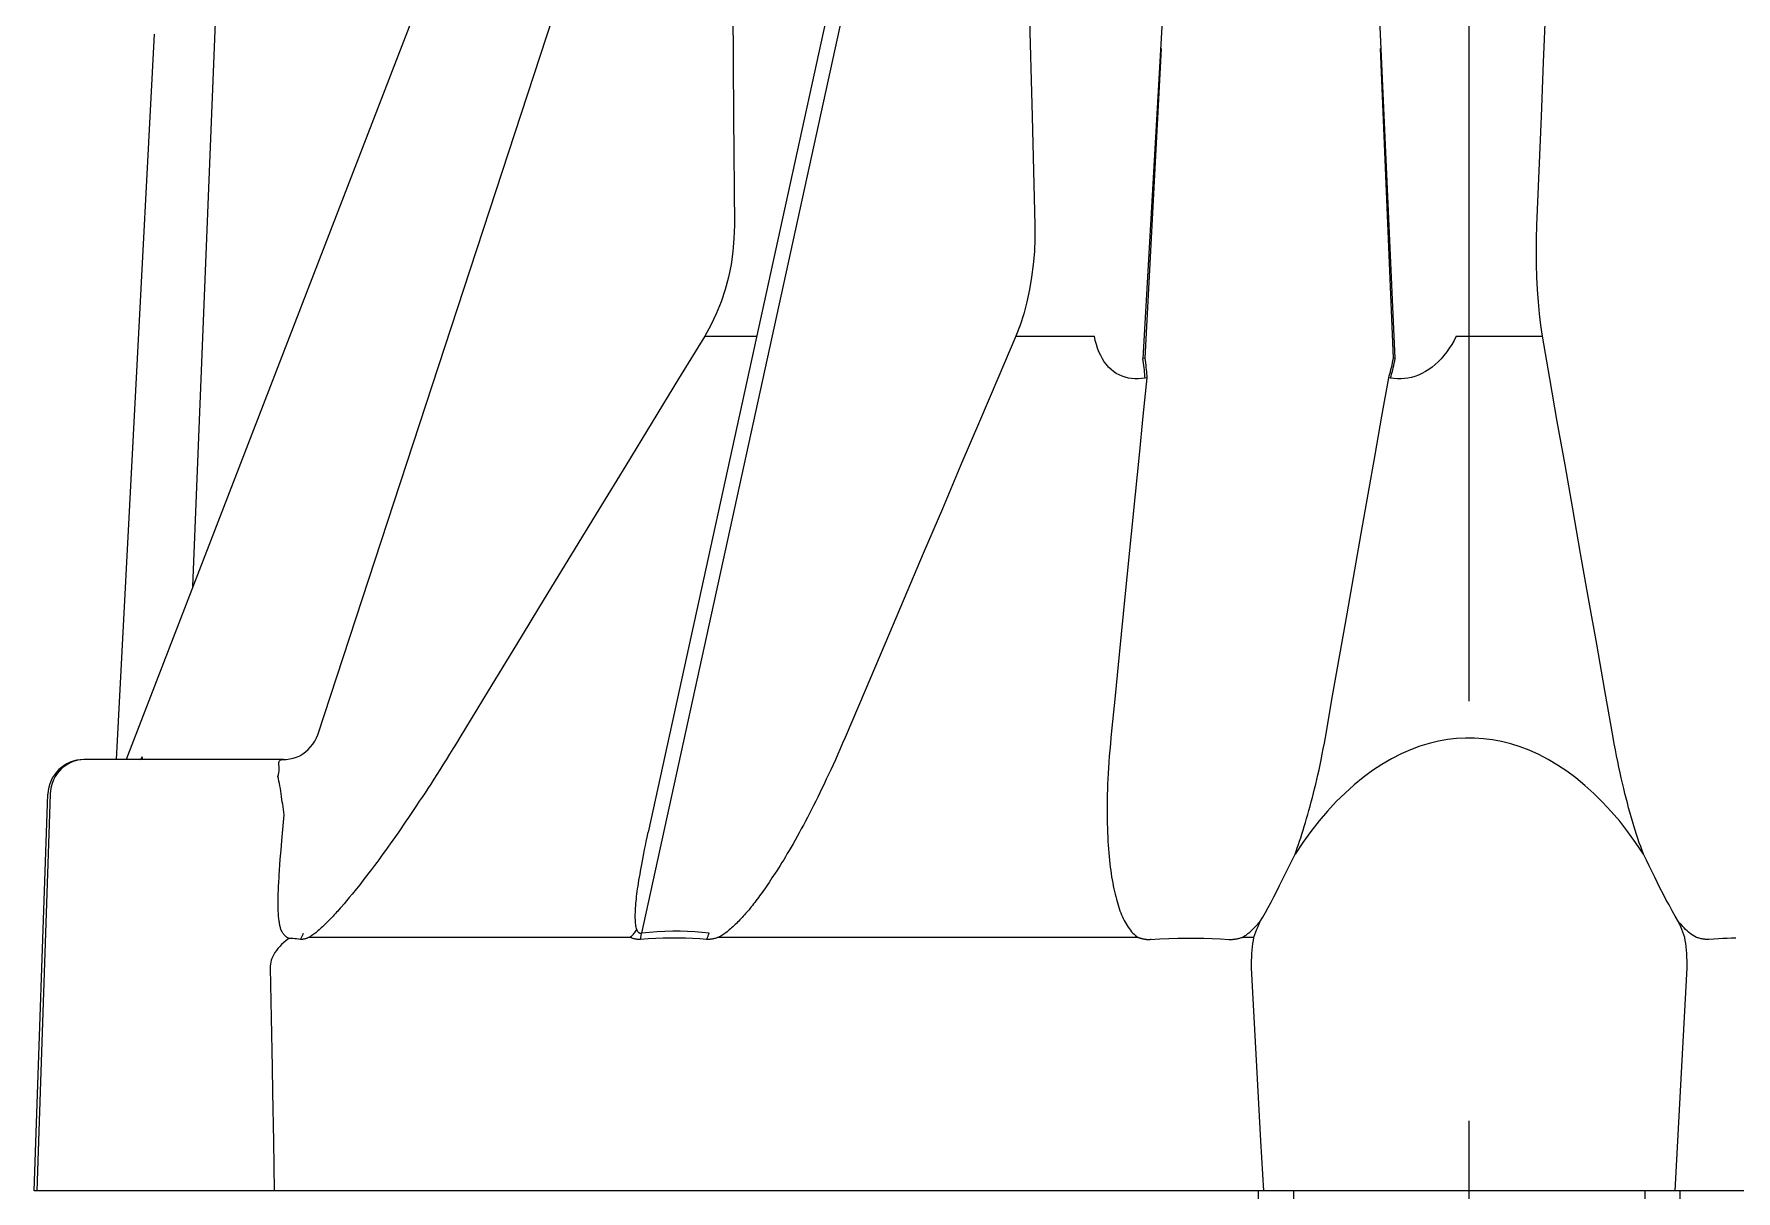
# Model space of a CAD drawing. Header units: millimetres. Extents: x -9869 to 940, y 100 to 694.
# Drawn here: x 486.039 to 487.054, y 177.558 to 178.248 of the extents above; entities that cross this region are included whole.
import ezdxf

# ---------------------------------------------------------------- set-up
doc = ezdxf.new("R2010")
doc.units = ezdxf.units.MM
doc.linetypes.add('CENTER', pattern=[2, 1.25, -0.25, 0.25, -0.25])
doc.layers.add('CL', color=1, linetype='CENTER', lineweight=9)
doc.layers.add('OUTLINE', color=6, linetype='Continuous', lineweight=9)

msp = doc.modelspace()

# ---------------------------------------------------------------- linework, layer by layer
at = {"color": 9, "linetype": 'Continuous'}
for p, q in [((486.7338, 178.6407), (486.7003, 178.0546)), ((486.8508, 178.0546), (486.824, 178.6407)), ((486.5383, 178.3382), (486.4012, 177.7121)), ((486.1338, 177.9188), (486.1479, 178.2711)), ((486.4558, 178.2635), (486.4562, 178.1988)), ((486.6325, 178.2636), (486.6342, 178.1989)), ((486.7112, 178.2393), (486.7014, 178.0548)), ((486.8497, 178.0548), (486.842, 178.2393)), ((486.4562, 178.1988), (486.4567, 178.134)), ((486.6342, 178.1989), (486.6359, 178.134)), ((486.439, 178.0679), (486.4234, 178.0425)), ((486.439, 178.0679), (486.47, 178.0679)), ((486.6245, 178.0679), (486.6714, 178.0679)), ((486.8871, 178.0679), (486.9385, 178.0679)), ((486.7014, 178.0548), (486.7003, 178.0546)), ((486.8508, 178.0546), (486.8497, 178.0548)), ((486.7026, 178.0431), (486.7016, 178.0429)), ((486.8479, 178.0429), (486.8469, 178.0431)), ((486.1048, 177.8159), (486.1028, 177.8157)), ((486.1029, 177.8161), (486.1037, 177.8174)), ((486.0487, 177.795), (486.0407, 177.5586)), ((486.1869, 177.7674), (486.1882, 177.7827)), ((486.1864, 177.7616), (486.1869, 177.7674)), ((486.1855, 177.7497), (486.1857, 177.7529)), ((486.1857, 177.7529), (486.1859, 177.7563)), ((486.1859, 177.7563), (486.1864, 177.7616)), ((486.7835, 177.7441), (486.789, 177.7553)), ((486.789, 177.7553), (486.791, 177.7592)), ((486.185, 177.7425), (486.1852, 177.7453)), ((486.227, 177.7333), (486.2254, 177.7313)), ((486.2239, 177.7295), (486.2224, 177.7278)), ((486.2254, 177.7313), (486.2239, 177.7295)), ((486.3947, 177.7096), (486.2032, 177.7096)), ((486.6975, 177.7096), (486.4472, 177.7096)), ((486.7049, 177.7088), (486.7049, 177.7084)), ((486.7663, 177.7096), (486.7594, 177.7096)), ((486.1799, 177.6914), (486.1805, 177.6617)), ((487.0232, 177.6621), (487.0248, 177.6914)), ((486.1805, 177.6617), (486.181, 177.6322)), ((486.7665, 177.6621), (486.7681, 177.6327)), ((486.7705, 177.5883), (486.7721, 177.5586)), ((487.0176, 177.5586), (487.0184, 177.5735))]:
    msp.add_line(p, q, dxfattribs=at)
at = {"color": 7, "linetype": 'Continuous'}
for p, q in [((486.2958, 178.3381), (486.0939, 177.8157)), ((486.3741, 178.337), (486.2081, 177.8302)), ((486.5284, 178.3349), (486.4053, 177.7724)), ((486.1037, 177.8166), (486.1039, 177.8167))]:
    msp.add_line(p, q, dxfattribs=at)
at = {"color": 9, "linetype": 'Continuous'}
for points in [[(486.9392, 178.2312), (486.942, 178.2957), (486.9434, 178.3295)], [(486.9352, 178.134), (486.9365, 178.1664), (486.9379, 178.1988), (486.9392, 178.2312)], [(486.4567, 178.134), (486.4564, 178.1262), (486.4558, 178.1184), (486.4547, 178.1107), (486.4531, 178.1031), (486.4511, 178.0957), (486.4487, 178.0884), (486.4459, 178.0813), (486.4426, 178.0745), (486.439, 178.0679)], [(486.6359, 178.134), (486.6359, 178.1262), (486.6356, 178.1184), (486.6349, 178.1107), (486.6339, 178.1031), (486.6327, 178.0957), (486.6311, 178.0884), (486.6292, 178.0813), (486.627, 178.0745), (486.6245, 178.0679)], [(486.9385, 178.0679), (486.9375, 178.0745), (486.9367, 178.0813), (486.9361, 178.0884), (486.9356, 178.0957), (486.9352, 178.1031), (486.935, 178.1107), (486.9349, 178.1184), (486.935, 178.1262), (486.9352, 178.134)], [(486.6245, 178.0679), (486.6138, 178.0427), (486.6029, 178.0171), (486.5918, 177.9912), (486.5807, 177.965), (486.5693, 177.9384), (486.5579, 177.9115), (486.5463, 177.8843), (486.5346, 177.8567), (486.5227, 177.8288)], [(486.7016, 178.0429), (486.6995, 178.0426), (486.6974, 178.0425), (486.6954, 178.0425), (486.6935, 178.0426), (486.6916, 178.0429), (486.6897, 178.0434), (486.6879, 178.044), (486.6861, 178.0448), (486.6844, 178.0457), (486.6828, 178.0468), (486.6813, 178.0481), (486.6798, 178.0495), (486.6785, 178.051), (486.6772, 178.0527), (486.6761, 178.0545), (486.6751, 178.0564), (486.6741, 178.0585), (486.6733, 178.0607), (486.6726, 178.063), (486.6719, 178.0654), (486.6714, 178.0679)], [(486.8871, 178.0679), (486.8858, 178.0654), (486.8844, 178.063), (486.883, 178.0607), (486.8815, 178.0585), (486.8798, 178.0564), (486.8782, 178.0545), (486.8764, 178.0527), (486.8746, 178.051), (486.8727, 178.0494), (486.8708, 178.048), (486.8688, 178.0468), (486.8667, 178.0457), (486.8646, 178.0447), (486.8625, 178.0439), (486.8604, 178.0433), (486.8583, 178.0429), (486.8563, 178.0426), (486.8542, 178.0424), (486.8521, 178.0425), (486.85, 178.0426), (486.8479, 178.0429)], [(486.9806, 177.8288), (486.9757, 177.8567), (486.9709, 177.8843), (486.966, 177.9115), (486.9613, 177.9384), (486.9566, 177.965), (486.952, 177.9912), (486.9474, 178.0171), (486.9429, 178.0427), (486.9385, 178.0679)], [(486.7016, 178.0429), (486.7015, 178.0441), (486.7014, 178.0453), (486.7013, 178.0465), (486.7012, 178.0478), (486.7011, 178.0491), (486.7009, 178.0505), (486.7007, 178.0518), (486.7005, 178.0532), (486.7003, 178.0546)], [(486.7014, 178.0548), (486.7016, 178.0534), (486.7018, 178.052), (486.702, 178.0507), (486.7021, 178.0493), (486.7023, 178.048), (486.7024, 178.0467), (486.7025, 178.0455), (486.7026, 178.0443), (486.7026, 178.0431)], [(486.8469, 178.0431), (486.8472, 178.0443), (486.8476, 178.0455), (486.8479, 178.0467), (486.8482, 178.048), (486.8486, 178.0493), (486.8489, 178.0507), (486.8492, 178.052), (486.8494, 178.0534), (486.8497, 178.0548)], [(486.8479, 178.0429), (486.8483, 178.0441), (486.8486, 178.0453), (486.849, 178.0465), (486.8493, 178.0478), (486.8496, 178.0491), (486.8499, 178.0505), (486.8502, 178.0518), (486.8505, 178.0532), (486.8508, 178.0546)], [(486.4234, 178.0425), (486.3919, 177.9909), (486.3758, 177.9646)], [(486.7026, 178.0431), (486.7003, 178.0203), (486.698, 177.9972), (486.6957, 177.9738), (486.6909, 177.9265)], [(486.8221, 177.9025), (486.8305, 177.9503), (486.8346, 177.9738), (486.8388, 177.9972), (486.8428, 178.0203), (486.8469, 178.0431)], [(486.3758, 177.9646), (486.3433, 177.9113), (486.3267, 177.8841), (486.3099, 177.8566), (486.293, 177.8288)], [(486.6909, 177.9265), (486.6885, 177.9025), (486.6861, 177.8782), (486.6837, 177.8536), (486.6812, 177.8288)], [(486.8091, 177.8288), (486.8134, 177.8536), (486.8221, 177.9025)], [(486.293, 177.8288), (486.2909, 177.8253), (486.2888, 177.822), (486.2868, 177.8187), (486.2848, 177.8155), (486.2829, 177.8125), (486.281, 177.8095), (486.2792, 177.8066), (486.2774, 177.8038), (486.2756, 177.801), (486.2739, 177.7984), (486.2722, 177.7958), (486.2705, 177.7932), (486.2688, 177.7907), (486.2672, 177.7882), (486.2656, 177.7858), (486.264, 177.7834), (486.2624, 177.7811), (486.2608, 177.7788), (486.2592, 177.7765), (486.2577, 177.7742), (486.2561, 177.7719), (486.2546, 177.7697), (486.253, 177.7675), (486.2515, 177.7654), (486.2501, 177.7634), (486.2487, 177.7614), (486.2473, 177.7595), (486.2459, 177.7577), (486.2446, 177.7559), (486.2434, 177.7542), (486.2421, 177.7525), (486.2409, 177.7509), (486.2397, 177.7493), (486.2386, 177.7478), (486.2375, 177.7464), (486.2364, 177.745), (486.2353, 177.7436), (486.2343, 177.7423), (486.2333, 177.741), (486.2324, 177.7398), (486.2314, 177.7386), (486.2305, 177.7375), (486.2296, 177.7364), (486.2287, 177.7353), (486.227, 177.7333)], [(486.5227, 177.8288), (486.5212, 177.8253), (486.5198, 177.822), (486.5183, 177.8187), (486.5169, 177.8155), (486.5155, 177.8125), (486.5142, 177.8095), (486.5128, 177.8066), (486.5115, 177.8038), (486.5102, 177.801), (486.5089, 177.7984), (486.5077, 177.7958), (486.5064, 177.7932), (486.5052, 177.7907), (486.5039, 177.7882), (486.5027, 177.7858), (486.5015, 177.7834), (486.5002, 177.7811), (486.499, 177.7788), (486.4978, 177.7765), (486.4965, 177.7742), (486.4953, 177.7719), (486.4941, 177.7697), (486.4929, 177.7675), (486.4917, 177.7654), (486.4905, 177.7634), (486.4894, 177.7614), (486.4882, 177.7595), (486.4871, 177.7577), (486.4861, 177.7559), (486.485, 177.7542), (486.484, 177.7525), (486.483, 177.7509), (486.482, 177.7493), (486.481, 177.7478), (486.4801, 177.7464), (486.4791, 177.745), (486.4782, 177.7436), (486.4774, 177.7423), (486.4765, 177.741), (486.4757, 177.7398), (486.4748, 177.7386), (486.474, 177.7375), (486.4732, 177.7364), (486.4725, 177.7353), (486.4717, 177.7343), (486.471, 177.7333), (486.4702, 177.7323), (486.4695, 177.7313), (486.4688, 177.7304), (486.4681, 177.7295), (486.4674, 177.7286), (486.4667, 177.7278), (486.466, 177.727), (486.4654, 177.7261), (486.4647, 177.7253), (486.464, 177.7245), (486.4634, 177.7238), (486.4627, 177.723), (486.462, 177.7223), (486.4614, 177.7215), (486.4607, 177.7208), (486.46, 177.72), (486.4593, 177.7193), (486.4586, 177.7186), (486.4579, 177.7179), (486.4571, 177.7172), (486.4564, 177.7165), (486.4557, 177.7158), (486.455, 177.7152), (486.4543, 177.7146), (486.4536, 177.714), (486.4529, 177.7135), (486.4523, 177.7129), (486.4516, 177.7124), (486.451, 177.712), (486.4504, 177.7115), (486.4497, 177.7111), (486.4491, 177.7107), (486.4485, 177.7103), (486.4478, 177.71), (486.4472, 177.7096)], [(486.6812, 177.8288), (486.6809, 177.825), (486.6805, 177.8212), (486.6802, 177.8176), (486.68, 177.8141), (486.6797, 177.8106), (486.6795, 177.8073), (486.6794, 177.804), (486.6792, 177.8009), (486.6791, 177.7977), (486.679, 177.7947), (486.679, 177.7917), (486.6789, 177.7887), (486.6789, 177.7858), (486.6789, 177.783), (486.679, 177.7802), (486.679, 177.7774), (486.6791, 177.7747), (486.6792, 177.7721), (486.6793, 177.7695), (486.6794, 177.767), (486.6796, 177.7646), (486.6797, 177.7623), (486.6799, 177.76), (486.6801, 177.7578), (486.6803, 177.7556), (486.6806, 177.7535), (486.6808, 177.7515), (486.6811, 177.7495), (486.6814, 177.7476), (486.6816, 177.7457), (486.682, 177.7439), (486.6823, 177.7421), (486.6826, 177.7403), (486.683, 177.7386), (486.6833, 177.737), (486.6837, 177.7354), (486.6841, 177.7339), (486.6845, 177.7324), (486.6849, 177.7309), (486.6853, 177.7295), (486.6857, 177.7282), (486.6862, 177.7268), (486.6866, 177.7255), (486.6871, 177.7243), (486.6876, 177.7231), (486.6881, 177.7219), (486.6886, 177.7208), (486.6892, 177.7197), (486.6897, 177.7186), (486.6903, 177.7176), (486.6909, 177.7166), (486.6915, 177.7156), (486.6922, 177.7147), (486.6928, 177.7139), (486.6935, 177.713), (486.6943, 177.7122), (486.695, 177.7115), (486.6958, 177.7108), (486.6966, 177.7102), (486.6975, 177.7096)], [(486.791, 177.7592), (486.7916, 177.761), (486.7923, 177.7629), (486.793, 177.7649), (486.7937, 177.7669), (486.7944, 177.769), (486.7951, 177.7711), (486.7958, 177.7734), (486.7965, 177.7757), (486.7972, 177.778), (486.7979, 177.7804), (486.7986, 177.7828), (486.7993, 177.7853), (486.8, 177.7878), (486.8007, 177.7903), (486.8014, 177.7929), (486.802, 177.7955), (486.8027, 177.7982), (486.8033, 177.8009), (486.804, 177.8037), (486.8046, 177.8065), (486.8053, 177.8095), (486.8059, 177.8125), (486.8066, 177.8155), (486.8072, 177.8187), (486.8078, 177.822), (486.8085, 177.8253), (486.8091, 177.8288)], [(486.9987, 177.7592), (486.9941, 177.7661), (486.9894, 177.7726), (486.9846, 177.7788), (486.9796, 177.7846), (486.9744, 177.7902), (486.9692, 177.7953), (486.9639, 177.8001), (486.9585, 177.8046), (486.953, 177.8087), (486.9475, 177.8123), (486.9419, 177.8156), (486.9363, 177.8185), (486.9307, 177.8211), (486.9252, 177.8232), (486.9197, 177.8249), (486.9142, 177.8263), (486.9088, 177.8273), (486.9034, 177.828), (486.898, 177.8284), (486.8927, 177.8284), (486.8873, 177.8281), (486.8819, 177.8275), (486.8765, 177.8265), (486.871, 177.8252), (486.8654, 177.8235), (486.8598, 177.8214), (486.8542, 177.8189), (486.8485, 177.816), (486.8428, 177.8127), (486.8372, 177.809), (486.8317, 177.8049), (486.8262, 177.8005), (486.8208, 177.7956), (486.8156, 177.7905), (486.8104, 177.7849), (486.8053, 177.779), (486.8004, 177.7728), (486.7956, 177.7661), (486.791, 177.7592)], [(486.9987, 177.7592), (486.9979, 177.7614), (486.9971, 177.7637), (486.9963, 177.766), (486.9955, 177.7685), (486.9947, 177.771), (486.9939, 177.7735), (486.9931, 177.7761), (486.9923, 177.7788), (486.9915, 177.7814), (486.9907, 177.7842), (486.9899, 177.7869), (486.9892, 177.7897), (486.9884, 177.7925), (486.9877, 177.7954), (486.987, 177.7984), (486.9862, 177.8015), (486.9855, 177.8046), (486.9848, 177.8077), (486.9841, 177.811), (486.9834, 177.8144), (486.9827, 177.8178), (486.982, 177.8214), (486.9813, 177.825), (486.9806, 177.8288)], [(486.1852, 177.8115), (486.1851, 177.8124), (486.1851, 177.8133), (486.1851, 177.8139), (486.1853, 177.8145), (486.1855, 177.8149), (486.1859, 177.8152), (486.1864, 177.8155), (486.1871, 177.8156), (486.1879, 177.8157)], [(486.1844, 177.8055), (486.1848, 177.8066), (486.185, 177.8077), (486.1852, 177.8088), (486.1853, 177.8098), (486.1853, 177.8107), (486.1852, 177.8115)], [(486.1869, 177.7918), (486.1867, 177.7935), (486.1864, 177.7952), (486.1862, 177.7968), (486.186, 177.7984), (486.1857, 177.7999), (486.1854, 177.8014), (486.1851, 177.8028), (486.1848, 177.8042), (486.1844, 177.8055)], [(486.0499, 177.8014), (486.0492, 177.7993), (486.0489, 177.7972), (486.0487, 177.795)], [(486.1882, 177.7827), (486.188, 177.7843), (486.1878, 177.7859), (486.1876, 177.7874), (486.1874, 177.7889), (486.1871, 177.7904), (486.1869, 177.7918)], [(486.3986, 177.7142), (486.3984, 177.7148), (486.3982, 177.7156), (486.398, 177.7163), (486.3979, 177.7172), (486.3978, 177.7181), (486.3977, 177.719), (486.3977, 177.72), (486.3976, 177.7211), (486.3976, 177.7222), (486.3976, 177.7233), (486.3977, 177.7245), (486.3977, 177.7258), (486.3978, 177.7271), (486.3979, 177.7284), (486.398, 177.7297), (486.3981, 177.7311), (486.3983, 177.7325), (486.3984, 177.734), (486.3986, 177.7355), (486.3988, 177.737), (486.399, 177.7386), (486.3993, 177.7402), (486.3995, 177.7419), (486.3998, 177.7436), (486.4001, 177.7454), (486.4004, 177.7472), (486.4007, 177.7491), (486.401, 177.7511), (486.4014, 177.7531), (486.4018, 177.7552), (486.4022, 177.7574), (486.4026, 177.7596), (486.4031, 177.762), (486.4036, 177.7643), (486.4041, 177.7668), (486.4046, 177.7694), (486.4053, 177.7724)], [(487.0055, 177.7455), (487.0021, 177.7523), (487.0005, 177.7557), (486.9987, 177.7592)], [(486.1863, 177.7144), (486.1861, 177.7149), (486.186, 177.7154), (486.1858, 177.716), (486.1857, 177.7165), (486.1856, 177.7171), (486.1855, 177.7177), (486.1854, 177.7184), (486.1853, 177.719), (486.1852, 177.7197), (486.1851, 177.7204), (486.185, 177.7211), (486.1849, 177.7219), (486.1849, 177.7226), (486.1848, 177.7234), (486.1848, 177.7243), (486.1847, 177.7251), (486.1847, 177.726), (486.1847, 177.7269), (486.1846, 177.7278), (486.1846, 177.7288), (486.1846, 177.7298), (486.1846, 177.7308), (486.1846, 177.7318), (486.1846, 177.7329), (486.1847, 177.734), (486.1847, 177.7351), (486.1847, 177.7362), (486.1848, 177.7374), (486.1848, 177.7387), (486.1849, 177.7399), (486.185, 177.7425)], [(486.1852, 177.7453), (486.1853, 177.7467), (486.1855, 177.7497)], [(486.77, 177.7189), (486.7717, 177.7217), (486.7733, 177.7245), (486.775, 177.7275), (486.7767, 177.7306), (486.7784, 177.7338), (486.7801, 177.7371), (486.7818, 177.7406), (486.7835, 177.7441)], [(487.0197, 177.7189), (487.0177, 177.7222), (487.0158, 177.7255), (487.014, 177.7289), (487.0122, 177.7322), (487.0105, 177.7355), (487.0088, 177.7388), (487.0071, 177.7422), (487.0055, 177.7455)], [(486.2224, 177.7278), (486.2216, 177.727), (486.2209, 177.7261), (486.2202, 177.7253), (486.2195, 177.7246), (486.2188, 177.7238), (486.2181, 177.723), (486.2174, 177.7223), (486.2167, 177.7215), (486.216, 177.7208), (486.2152, 177.72), (486.2145, 177.7193), (486.2138, 177.7186), (486.2131, 177.7179), (486.2124, 177.7172), (486.2117, 177.7165), (486.211, 177.7158), (486.2103, 177.7152), (486.2096, 177.7146), (486.209, 177.714), (486.2083, 177.7135), (486.2077, 177.7129), (486.2071, 177.7124), (486.2065, 177.712), (486.2059, 177.7115), (486.2053, 177.7111), (486.2048, 177.7107), (486.2042, 177.7103), (486.2037, 177.71), (486.2032, 177.7096)], [(486.1909, 177.709), (486.1907, 177.7092), (486.1904, 177.7093), (486.1901, 177.7095), (486.1899, 177.7097), (486.1896, 177.7098), (486.1893, 177.7101), (486.1891, 177.7103), (486.1888, 177.7105), (486.1886, 177.7108), (486.1883, 177.7111), (486.188, 177.7114), (486.1878, 177.7118), (486.1875, 177.7121), (486.1873, 177.7125), (486.187, 177.713), (486.1868, 177.7134), (486.1865, 177.7139), (486.1863, 177.7144)], [(486.1979, 177.7084), (486.1982, 177.7088), (486.1984, 177.7092), (486.1986, 177.7096), (486.1988, 177.71), (486.199, 177.7104), (486.1992, 177.7108), (486.1994, 177.7112), (486.1996, 177.7116), (486.1998, 177.7121)], [(486.3947, 177.7096), (486.3952, 177.7101), (486.3956, 177.7106), (486.3961, 177.7111), (486.3965, 177.7116), (486.397, 177.7121), (486.3974, 177.7126), (486.3978, 177.7131), (486.3982, 177.7137), (486.3986, 177.7142)], [(486.4012, 177.7121), (486.401, 177.712), (486.4008, 177.712), (486.4006, 177.712), (486.4004, 177.712), (486.4003, 177.7121), (486.4001, 177.7122), (486.3999, 177.7123), (486.3997, 177.7124), (486.3995, 177.7126), (486.3993, 177.7128), (486.3992, 177.7131), (486.399, 177.7133), (486.3989, 177.7136), (486.3987, 177.7139), (486.3986, 177.7142)], [(486.4006, 177.7084), (486.4007, 177.7088), (486.4008, 177.7092), (486.4009, 177.7096), (486.4009, 177.71), (486.401, 177.7104), (486.4011, 177.7108), (486.4011, 177.7112), (486.4012, 177.7116), (486.4012, 177.7121)], [(486.4416, 177.7121), (486.4374, 177.7126), (486.4331, 177.7129), (486.4288, 177.7132), (486.4244, 177.7133), (486.4199, 177.7134), (486.4153, 177.7132), (486.4107, 177.713), (486.406, 177.7126), (486.4012, 177.7121)], [(486.4401, 177.7084), (486.4403, 177.7088), (486.4405, 177.7092), (486.4407, 177.7096), (486.4408, 177.71), (486.441, 177.7104), (486.4411, 177.7108), (486.4413, 177.7112), (486.4414, 177.7116), (486.4416, 177.7121)], [(486.7594, 177.7096), (486.76, 177.7099), (486.7606, 177.7103), (486.7612, 177.7107), (486.7618, 177.711), (486.7624, 177.7115), (486.7629, 177.7119), (486.7635, 177.7123), (486.7641, 177.7128), (486.7647, 177.7133), (486.7653, 177.7139), (486.7659, 177.7144), (486.7665, 177.715), (486.767, 177.7156), (486.7676, 177.7162), (486.7682, 177.7168), (486.7688, 177.7175), (486.7694, 177.7182), (486.77, 177.7189)], [(486.77, 177.7189), (486.7694, 177.7174), (486.7688, 177.7159), (486.7681, 177.7143), (486.7675, 177.7128), (486.7669, 177.7112), (486.7663, 177.7096)], [(487.0234, 177.7096), (487.0228, 177.7112), (487.0222, 177.7128), (487.0216, 177.7143), (487.021, 177.7159), (487.0203, 177.7174), (487.0197, 177.7189)], [(487.0303, 177.7096), (487.0293, 177.7102), (487.0284, 177.7107), (487.0275, 177.7114), (487.0266, 177.712), (487.0257, 177.7128), (487.0248, 177.7135), (487.0239, 177.7143), (487.0231, 177.7152), (487.0222, 177.716), (487.0214, 177.717), (487.0205, 177.7179), (487.0197, 177.7189)], [(486.1867, 177.7054), (486.1856, 177.7042), (486.1845, 177.703), (486.1836, 177.7018), (486.1827, 177.7006), (486.182, 177.6994), (486.1814, 177.6983), (486.1809, 177.6971), (486.1805, 177.696), (486.1802, 177.6949), (486.18, 177.6937), (486.1799, 177.6926), (486.1799, 177.6914)], [(486.1909, 177.709), (486.1894, 177.7078), (486.188, 177.7066), (486.1867, 177.7054)], [(486.1979, 177.7084), (486.1968, 177.7086), (486.1956, 177.7087), (486.1945, 177.7088), (486.1933, 177.7089), (486.1921, 177.709), (486.1909, 177.709)], [(486.2032, 177.7096), (486.2028, 177.7095), (486.2024, 177.7093), (486.202, 177.7092), (486.2017, 177.709), (486.2013, 177.7089), (486.201, 177.7088), (486.2006, 177.7087), (486.2002, 177.7086), (486.1999, 177.7085), (486.1995, 177.7085), (486.1992, 177.7084), (486.1989, 177.7084), (486.1985, 177.7084), (486.1982, 177.7084), (486.1979, 177.7084)], [(486.4006, 177.7084), (486.4002, 177.7084), (486.3999, 177.7084), (486.3995, 177.7084), (486.3991, 177.7084), (486.3987, 177.7084), (486.3983, 177.7085), (486.3979, 177.7085), (486.3975, 177.7086), (486.3971, 177.7087), (486.3967, 177.7088), (486.3962, 177.709), (486.3958, 177.7091), (486.3955, 177.7093), (486.3951, 177.7094), (486.3947, 177.7096)], [(486.4401, 177.7084), (486.436, 177.7087), (486.4317, 177.709), (486.4275, 177.7091), (486.4231, 177.7092), (486.4187, 177.7092), (486.4143, 177.7091), (486.4098, 177.709), (486.4052, 177.7087), (486.4006, 177.7084)], [(486.4472, 177.7096), (486.4467, 177.7095), (486.4463, 177.7093), (486.4458, 177.7092), (486.4453, 177.709), (486.4449, 177.7089), (486.4444, 177.7088), (486.4439, 177.7087), (486.4434, 177.7086), (486.4429, 177.7085), (486.4424, 177.7085), (486.442, 177.7084), (486.4415, 177.7084), (486.441, 177.7084), (486.4406, 177.7084), (486.4401, 177.7084)], [(486.6974, 177.7096), (486.6978, 177.7095), (486.6981, 177.7094), (486.6984, 177.7093), (486.6987, 177.7092), (486.699, 177.7091), (486.6993, 177.7091), (486.6995, 177.709), (486.6998, 177.7089), (486.7001, 177.7088), (486.7004, 177.7088), (486.7006, 177.7087), (486.7009, 177.7087), (486.7012, 177.7086), (486.7014, 177.7086), (486.7017, 177.7085), (486.702, 177.7085), (486.7022, 177.7085), (486.7025, 177.7084), (486.7027, 177.7084), (486.703, 177.7084), (486.7033, 177.7084), (486.7035, 177.7084), (486.7038, 177.7084), (486.7041, 177.7084), (486.7044, 177.7084), (486.7046, 177.7084), (486.7104, 177.7087)], [(486.7104, 177.7087), (486.7158, 177.709), (486.7211, 177.7091), (486.7263, 177.7092), (486.7315, 177.7092), (486.7366, 177.7091), (486.7416, 177.709), (486.7466, 177.7087), (486.7515, 177.7084)], [(486.7515, 177.7084), (486.7518, 177.7084), (486.7521, 177.7084), (486.7525, 177.7084), (486.7528, 177.7084), (486.7531, 177.7084), (486.7534, 177.7084), (486.7538, 177.7084), (486.7542, 177.7085), (486.7545, 177.7085), (486.7549, 177.7085), (486.7553, 177.7086), (486.7556, 177.7087), (486.756, 177.7087), (486.7564, 177.7088), (486.7568, 177.7089), (486.7572, 177.709), (486.7577, 177.7091), (486.7581, 177.7092), (486.7585, 177.7093), (486.759, 177.7095), (486.7594, 177.7096)], [(486.7663, 177.7096), (486.766, 177.7078), (486.7657, 177.7059), (486.7655, 177.704), (486.7653, 177.702), (486.7651, 177.6999), (486.765, 177.6978), (486.7649, 177.6957), (486.7649, 177.6936), (486.7649, 177.6914)], [(487.0248, 177.6914), (487.0248, 177.6936), (487.0248, 177.6957), (487.0247, 177.6978), (487.0246, 177.6999), (487.0244, 177.702), (487.0242, 177.704), (487.024, 177.7059), (487.0237, 177.7078), (487.0234, 177.7096)], [(487.0377, 177.7084), (487.0373, 177.7084), (487.0368, 177.7084), (487.0363, 177.7084), (487.0358, 177.7084), (487.0353, 177.7085), (487.0348, 177.7085), (487.0342, 177.7086), (487.0337, 177.7087), (487.0331, 177.7088), (487.0326, 177.709), (487.032, 177.7091), (487.0314, 177.7093), (487.0309, 177.7094), (487.0303, 177.7096)], [(487.0539, 177.7091), (487.0513, 177.7091), (487.0487, 177.709), (487.0461, 177.7089), (487.0435, 177.7088), (487.0408, 177.7086), (487.0377, 177.7084)], [(486.7649, 177.6914), (486.7657, 177.6768), (486.7665, 177.6621)], [(487.0208, 177.6179), (487.0224, 177.6474), (487.0232, 177.6621)], [(486.181, 177.6322), (486.1813, 177.6174), (486.1818, 177.588)], [(486.7681, 177.6327), (486.7697, 177.6031), (486.7705, 177.5883)], [(487.0184, 177.5735), (487.02, 177.6031), (487.0208, 177.6179)], [(486.1818, 177.588), (486.1821, 177.5733), (486.1823, 177.5586)], [(486.7691, 177.5586), (486.7688, 177.5393), (486.7685, 177.5199), (486.7682, 177.5005), (486.768, 177.481), (486.7677, 177.4614), (486.7675, 177.4419), (486.7672, 177.4223), (486.767, 177.4026), (486.7668, 177.3829)], [(486.79, 177.5586), (486.7898, 177.5393), (486.7897, 177.52), (486.7895, 177.5006), (486.7893, 177.4812), (486.7892, 177.4617), (486.789, 177.4422), (486.7889, 177.4227), (486.7888, 177.4031), (486.7887, 177.3834)], [(487.0011, 177.3834), (487.0009, 177.4031), (487.0008, 177.4227), (487.0007, 177.4422), (487.0006, 177.4617), (487.0004, 177.4812), (487.0002, 177.5006), (487.0001, 177.52), (486.9999, 177.5393), (486.9997, 177.5586)], [(487.0229, 177.3829), (487.0227, 177.4026), (487.0225, 177.4223), (487.0222, 177.4419), (487.022, 177.4614), (487.0217, 177.481), (487.0215, 177.5005), (487.0212, 177.5199), (487.0209, 177.5393), (487.0206, 177.5586)]]:
    msp.add_lwpolyline(points, dxfattribs=at)
at = {"color": 7, "linetype": 'Continuous'}
for points in [[(486.1975, 177.8179), (486.1993, 177.819), (486.201, 177.8202), (486.2026, 177.8215), (486.204, 177.8231), (486.2053, 177.8247), (486.2065, 177.8265)], [(486.2065, 177.8265), (486.2074, 177.8285), (486.2082, 177.8303)], [(486.1019, 177.8157), (486.102, 177.8157), (486.1024, 177.8158), (486.1028, 177.816), (486.1033, 177.8163), (486.1037, 177.8166)], [(486.1879, 177.8157), (486.1895, 177.8157), (486.1916, 177.816), (486.1936, 177.8164), (486.1955, 177.8171), (486.1975, 177.8179)]]:
    msp.add_lwpolyline(points, dxfattribs=at)
at = {"layer": 'CL'}
msp.add_line((486.8949, 175.8503), (486.8949, 183.8509), dxfattribs=at)
at = {"layer": 'OUTLINE'}
for p, q in [((486.0882, 177.8157), (486.1108, 178.248)), ((486.0693, 177.8157), (486.0672, 177.8155)), ((486.1879, 177.8157), (486.0687, 177.8157)), ((486.0391, 177.5586), (486.0473, 177.795)), ((487.7506, 177.5586), (486.0391, 177.5586))]:
    msp.add_line(p, q, dxfattribs=at)
for points in [[(486.063, 177.8147), (486.0611, 177.8139), (486.0592, 177.8129), (486.0574, 177.8117), (486.0557, 177.8104), (486.0542, 177.8089), (486.0529, 177.8072), (486.0517, 177.8054), (486.0507, 177.8035), (486.0499, 177.8014)], [(486.0672, 177.8155), (486.0651, 177.8152), (486.063, 177.8147)]]:
    msp.add_lwpolyline(points, dxfattribs=at)
msp.add_arc((486.0687, 177.7942), 0.0214, 90.0001, 178, dxfattribs=at)

doc.saveas('drawing.dxf')
